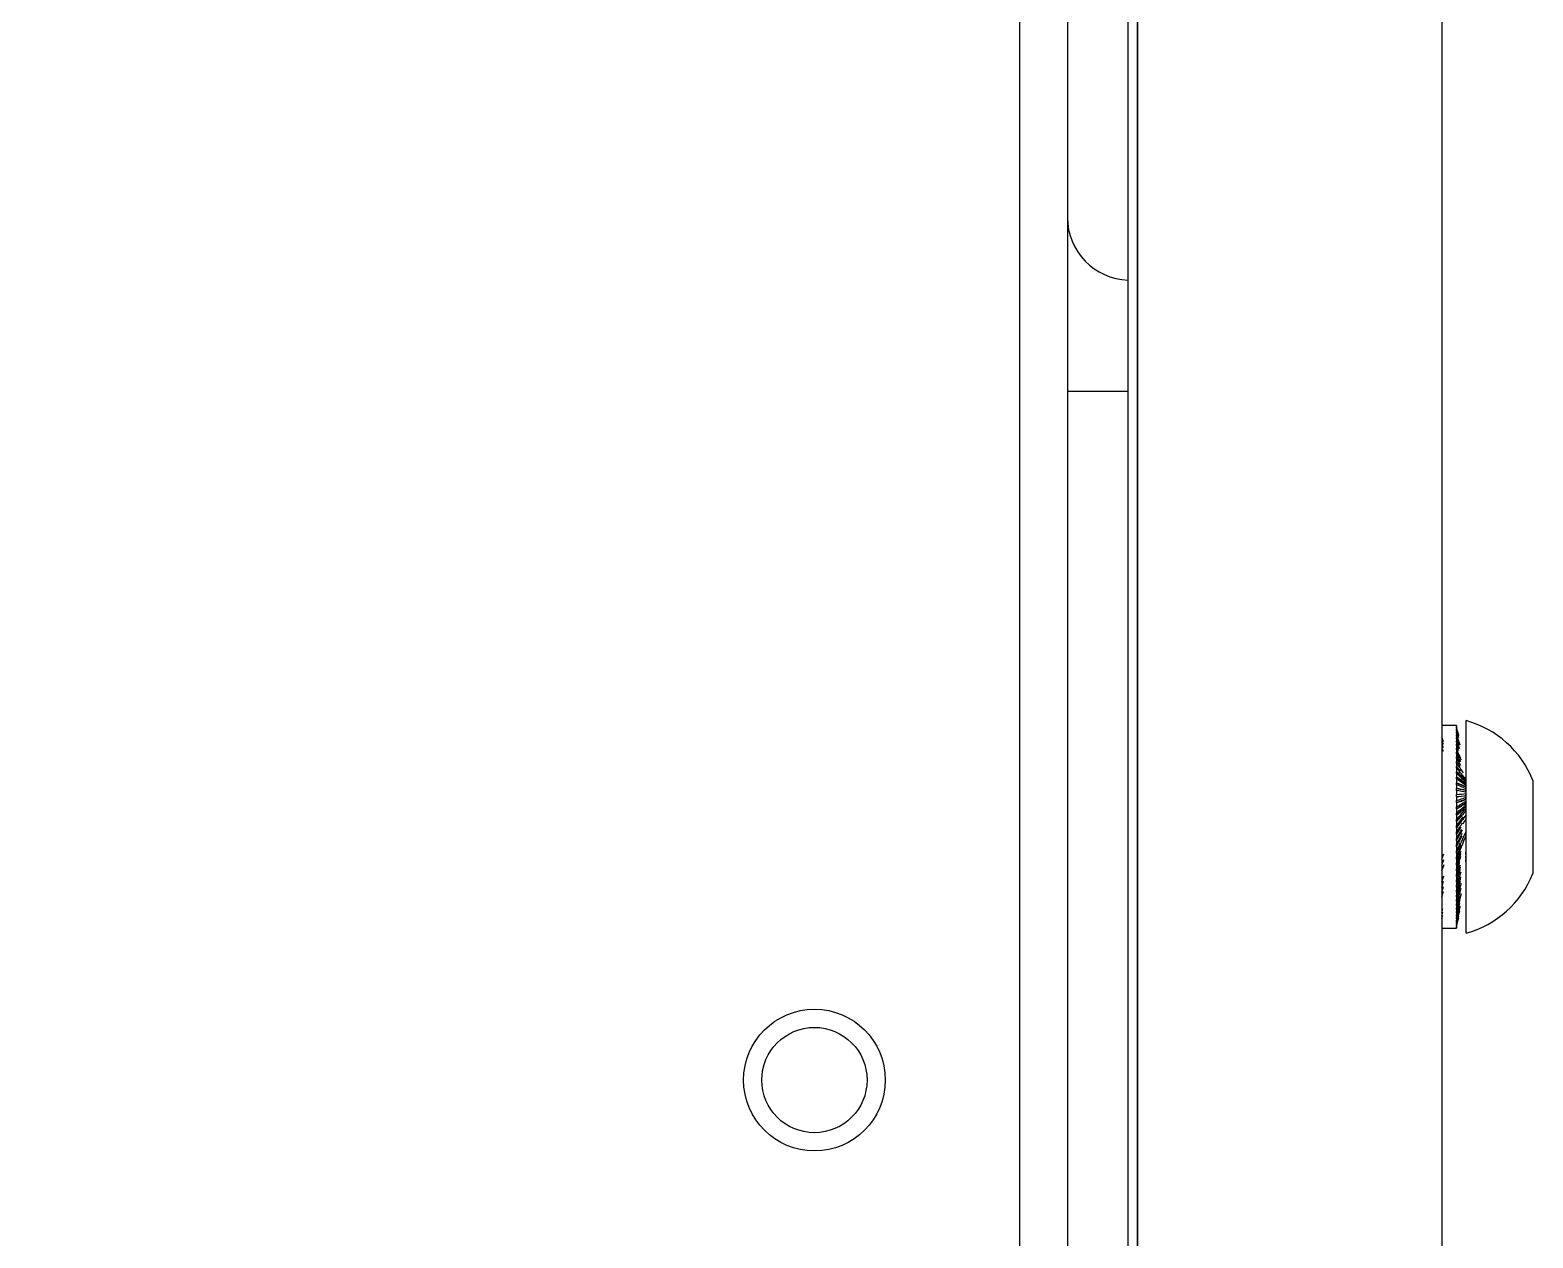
# Model space of a CAD drawing. Header units: millimetres. Extents: x -18178 to 96133, y -22425 to 61598.
# Drawn here: x 42390.3 to 42464.5, y 50101.3 to 50161 of the extents above; entities that cross this region are included whole.
import ezdxf

# ---------------------------------------------------------------- set-up
doc = ezdxf.new("R2010")
doc.units = ezdxf.units.MM
for name, color, linetype in [('10H46910P0610B', 7, 'Continuous'), ('10H46911P06B', 7, 'Continuous'), ('CH0500FE', 7, 'Continuous'), ('EAE-UPS PANEL-VERTV.', 7, 'Continuous'), ('MA1116FE', 7, 'Continuous'), ('MA1146FE', 7, 'Continuous'), ('NEW_MA0015ST', 7, 'Continuous'), ('RG0902FE', 7, 'Continuous')]:
    doc.layers.add(name, color=color, linetype=linetype)
doc.layers.add('E-ELEC-EQPM', color=7, linetype='Continuous', lineweight=35)

# ---------------------------------------------------------------- blocks, each defined once
blk = doc.blocks.new('A$Ccc32f15b')
at = {"layer": '10H46910P0610B', "color": 7, "linetype": 'Continuous'}
for p, q in [((158.455, 45.225), (158.5118, 45.225)), ((158.5118, 45.225), (158.5132, 45.225)), ((158.5132, 45.225), (158.6268, 45.225)), ((158.6268, 45.225), (158.6282, 45.225)), ((158.6282, 45.225), (158.685, 45.225)), ((158.8325, 45.06), (158.3075, 45.06)), ((158.42, 45.0001), (158.42, 45)), ((158.4507, 45.0001), (158.4507, 45)), ((158.6893, 45.0001), (158.6893, 45)), ((158.72, 45), (158.72, 45.0001))]:
    blk.add_line(p, q, dxfattribs=at)
for centre, start, end in [((158.5484, 44.9931), 111.9331, 164.4773), ((158.5916, 44.9931), 15.5227, 68.0669)]:
    blk.add_arc(centre, 0.25, start, end, dxfattribs=at)
at = {"layer": '10H46911P06B', "color": 7, "linetype": 'Continuous'}
for p, q in [((158.32, 45.0363), (158.3203, 45.0363)), ((158.32, 45.0363), (158.32, 45.0358)), ((158.32, 45.0358), (158.32, 45.0006)), ((158.3203, 45.0363), (158.3203, 45.0358)), ((158.3203, 45.0358), (158.3207, 45.0359)), ((158.3207, 45.0358), (158.3203, 45.0358)), ((158.3207, 45.0363), (158.3216, 45.0363)), ((158.3207, 45.0363), (158.3207, 45.0358)), ((158.3216, 45.0363), (158.3216, 45.0358)), ((158.3216, 45.0358), (158.3223, 45.036)), ((158.3223, 45.0358), (158.3216, 45.0358)), ((158.3223, 45.0363), (158.3239, 45.0363)), ((158.3223, 45.0363), (158.3223, 45.0358)), ((158.3239, 45.0363), (158.3239, 45.0358)), ((158.3239, 45.0358), (158.3249, 45.0361)), ((158.3249, 45.0358), (158.3239, 45.0358)), ((158.3249, 45.0363), (158.3271, 45.0363)), ((158.3249, 45.0363), (158.3249, 45.0358)), ((158.3271, 45.0363), (158.3271, 45.0358)), ((158.3271, 45.0358), (158.3285, 45.0362)), ((158.3285, 45.0358), (158.3271, 45.0358)), ((158.3285, 45.0363), (158.3314, 45.0363)), ((158.3285, 45.0363), (158.3285, 45.0358)), ((158.3314, 45.0358), (158.333, 45.0363)), ((158.3314, 45.0363), (158.3314, 45.0358)), ((158.333, 45.0358), (158.3314, 45.0358)), ((158.333, 45.0363), (158.3365, 45.0363)), ((158.333, 45.0363), (158.333, 45.0358)), ((158.3365, 45.0358), (158.3459, 45.0388)), ((158.3365, 45.0363), (158.3365, 45.0358)), ((158.3384, 45.0358), (158.3365, 45.0358)), ((158.3384, 45.0363), (158.3426, 45.0363)), ((158.3384, 45.0363), (158.3384, 45.0358)), ((158.3426, 45.0358), (158.367, 45.044)), ((158.3426, 45.0363), (158.3426, 45.0358)), ((158.3448, 45.0358), (158.3426, 45.0358)), ((158.3448, 45.0363), (158.3495, 45.0363)), ((158.3448, 45.0363), (158.3448, 45.0358)), ((158.3495, 45.0363), (158.3495, 45.0358)), ((158.3521, 45.0358), (158.3495, 45.0358)), ((158.3521, 45.0363), (158.3574, 45.0363)), ((158.3521, 45.0363), (158.3521, 45.0358)), ((158.3574, 45.0363), (158.3574, 45.0358)), ((158.3602, 45.0358), (158.3574, 45.0358)), ((158.3602, 45.0363), (158.366, 45.0363)), ((158.3602, 45.0363), (158.3602, 45.0358)), ((158.366, 45.0363), (158.366, 45.0358)), ((158.3691, 45.0358), (158.366, 45.0358)), ((158.3691, 45.0363), (158.3755, 45.0363)), ((158.3691, 45.0363), (158.3691, 45.0358)), ((158.3755, 45.0363), (158.3755, 45.0358)), ((158.3789, 45.0358), (158.3755, 45.0358)), ((158.3789, 45.0363), (158.3858, 45.0363)), ((158.3789, 45.0363), (158.3789, 45.0358)), ((158.3858, 45.0363), (158.3858, 45.0358)), ((158.3894, 45.0358), (158.3858, 45.0358)), ((158.3894, 45.0363), (158.3967, 45.0363)), ((158.3894, 45.0363), (158.3894, 45.0358)), ((158.3967, 45.0363), (158.3967, 45.0358)), ((158.4006, 45.0358), (158.3967, 45.0358)), ((158.4006, 45.0363), (158.4084, 45.0363)), ((158.4006, 45.0363), (158.4006, 45.0358)), ((158.4084, 45.0363), (158.4084, 45.0358)), ((158.4125, 45.0358), (158.4084, 45.0358)), ((158.4125, 45.0363), (158.4207, 45.0363)), ((158.4125, 45.0363), (158.4125, 45.0358)), ((158.4207, 45.0363), (158.4207, 45.0358)), ((158.425, 45.0358), (158.4207, 45.0358)), ((158.425, 45.0363), (158.4336, 45.0363)), ((158.425, 45.0363), (158.425, 45.0358)), ((158.4336, 45.0358), (158.4563, 45.0596)), ((158.4336, 45.0363), (158.4336, 45.0358)), ((158.438, 45.0358), (158.4336, 45.0358)), ((158.438, 45.0363), (158.447, 45.0363)), ((158.438, 45.0363), (158.438, 45.0358)), ((158.447, 45.0358), (158.4636, 45.0596)), ((158.447, 45.0363), (158.447, 45.0358)), ((158.4516, 45.0358), (158.447, 45.0358)), ((158.4516, 45.0363), (158.4609, 45.0363)), ((158.4516, 45.0363), (158.4516, 45.0358)), ((158.4609, 45.0358), (158.4713, 45.0596)), ((158.4609, 45.0363), (158.4609, 45.0358)), ((158.4657, 45.0358), (158.4609, 45.0358)), ((158.4657, 45.0363), (158.4752, 45.0363)), ((158.4657, 45.0363), (158.4657, 45.0358)), ((158.476, 45.0596), (158.4713, 45.0596)), ((158.4752, 45.0358), (158.4794, 45.0596)), ((158.4752, 45.0363), (158.4752, 45.0358)), ((158.4802, 45.0358), (158.4752, 45.0358)), ((158.4843, 45.0596), (158.4794, 45.0596)), ((158.4802, 45.0363), (158.49, 45.0363)), ((158.4802, 45.0363), (158.4802, 45.0358)), ((158.4929, 45.0596), (158.4879, 45.0596)), ((158.49, 45.0363), (158.49, 45.0358)), ((158.495, 45.0358), (158.49, 45.0358)), ((158.495, 45.0358), (158.4929, 45.0596)), ((158.495, 45.0363), (158.505, 45.0363)), ((158.495, 45.0363), (158.495, 45.0358)), ((158.5019, 45.0596), (158.4967, 45.0596)), ((158.505, 45.0363), (158.505, 45.0358)), ((158.5101, 45.0358), (158.505, 45.0358)), ((158.5101, 45.0363), (158.5203, 45.0363)), ((158.5101, 45.0363), (158.5101, 45.0358)), ((158.5203, 45.0363), (158.5203, 45.0358)), ((158.5255, 45.0358), (158.5203, 45.0358)), ((158.5255, 45.0363), (158.5358, 45.0363)), ((158.5255, 45.0363), (158.5255, 45.0358)), ((158.5358, 45.0363), (158.5358, 45.0358)), ((158.541, 45.0358), (158.5358, 45.0358)), ((158.541, 45.0363), (158.5514, 45.0363)), ((158.541, 45.0363), (158.541, 45.0358)), ((158.5514, 45.0363), (158.5514, 45.0358)), ((158.5567, 45.0358), (158.5514, 45.0358)), ((158.5567, 45.0363), (158.5671, 45.0363)), ((158.5567, 45.0363), (158.5567, 45.0358)), ((158.5671, 45.0363), (158.5671, 45.0358)), ((158.5724, 45.0358), (158.5671, 45.0358)), ((158.5724, 45.0363), (158.5828, 45.0363)), ((158.5724, 45.0363), (158.5724, 45.0358)), ((158.5828, 45.0363), (158.5828, 45.0358)), ((158.588, 45.0358), (158.5828, 45.0358)), ((158.588, 45.0363), (158.5984, 45.0363)), ((158.588, 45.0363), (158.588, 45.0358)), ((158.5984, 45.0363), (158.5984, 45.0358)), ((158.6037, 45.0358), (158.5984, 45.0358)), ((158.6037, 45.0363), (158.614, 45.0363)), ((158.6037, 45.0363), (158.6037, 45.0358)), ((158.614, 45.0363), (158.614, 45.0358)), ((158.6192, 45.0358), (158.614, 45.0358)), ((158.6192, 45.0363), (158.6293, 45.0363)), ((158.6192, 45.0363), (158.6192, 45.0358)), ((158.6293, 45.0363), (158.6293, 45.0358)), ((158.6345, 45.0358), (158.6293, 45.0358)), ((158.6381, 45.0596), (158.6328, 45.0596)), ((158.6345, 45.0363), (158.6445, 45.0363)), ((158.6345, 45.0363), (158.6345, 45.0358)), ((158.6471, 45.0596), (158.6419, 45.0596)), ((158.6445, 45.0363), (158.6445, 45.0358)), ((158.6495, 45.0358), (158.6445, 45.0358)), ((158.6495, 45.0363), (158.6593, 45.0363)), ((158.6495, 45.0363), (158.6495, 45.0358)), ((158.6557, 45.0596), (158.6508, 45.0596)), ((158.6593, 45.0363), (158.6593, 45.0358)), ((158.6642, 45.0358), (158.6593, 45.0358)), ((158.6642, 45.0363), (158.6738, 45.0363)), ((158.6642, 45.0363), (158.6642, 45.0358)), ((158.6738, 45.0363), (158.6738, 45.0358)), ((158.6786, 45.0358), (158.6738, 45.0358)), ((158.6786, 45.0363), (158.6879, 45.0363)), ((158.6786, 45.0363), (158.6786, 45.0358)), ((158.6879, 45.0363), (158.6879, 45.0358)), ((158.6925, 45.0358), (158.6879, 45.0358)), ((158.6925, 45.0363), (158.7015, 45.0363)), ((158.6925, 45.0363), (158.6925, 45.0358)), ((158.7015, 45.0363), (158.7015, 45.0358)), ((158.7059, 45.0358), (158.7015, 45.0358)), ((158.7059, 45.0363), (158.7146, 45.0363)), ((158.7059, 45.0363), (158.7059, 45.0358)), ((158.7146, 45.0363), (158.7146, 45.0358)), ((158.7188, 45.0358), (158.7146, 45.0358)), ((158.7188, 45.0363), (158.7271, 45.0363)), ((158.7188, 45.0363), (158.7188, 45.0358)), ((158.7271, 45.0363), (158.7271, 45.0358)), ((158.7312, 45.0358), (158.7271, 45.0358)), ((158.7312, 45.0363), (158.739, 45.0363)), ((158.7312, 45.0363), (158.7312, 45.0358)), ((158.739, 45.0363), (158.739, 45.0358)), ((158.7429, 45.0358), (158.739, 45.0358)), ((158.7429, 45.0363), (158.7502, 45.0363)), ((158.7429, 45.0363), (158.7429, 45.0358)), ((158.7502, 45.0363), (158.7502, 45.0358)), ((158.7539, 45.0358), (158.7502, 45.0358)), ((158.7539, 45.0363), (158.7607, 45.0363)), ((158.7539, 45.0363), (158.7539, 45.0358)), ((158.7607, 45.0363), (158.7607, 45.0358)), ((158.7641, 45.0358), (158.7607, 45.0358)), ((158.7641, 45.0363), (158.7705, 45.0363)), ((158.7641, 45.0363), (158.7641, 45.0358)), ((158.7705, 45.0363), (158.7705, 45.0358)), ((158.7736, 45.0358), (158.7705, 45.0358)), ((158.7736, 45.0363), (158.7795, 45.0363)), ((158.7736, 45.0363), (158.7736, 45.0358)), ((158.7795, 45.0363), (158.7795, 45.0358)), ((158.7823, 45.0358), (158.7795, 45.0358)), ((158.7823, 45.0363), (158.7877, 45.0363)), ((158.7823, 45.0363), (158.7823, 45.0358)), ((158.7877, 45.0363), (158.7877, 45.0358)), ((158.7902, 45.0358), (158.7877, 45.0358)), ((158.7902, 45.0363), (158.7949, 45.0363)), ((158.7902, 45.0363), (158.7902, 45.0358)), ((158.7949, 45.0363), (158.7949, 45.0358)), ((158.7972, 45.0358), (158.7949, 45.0358)), ((158.7972, 45.0363), (158.8014, 45.0363)), ((158.7972, 45.0363), (158.7972, 45.0358)), ((158.8014, 45.0363), (158.8014, 45.0358)), ((158.8033, 45.0358), (158.8014, 45.0358)), ((158.8033, 45.0363), (158.8068, 45.0363)), ((158.8033, 45.0363), (158.8033, 45.0358)), ((158.8068, 45.0363), (158.8068, 45.0358)), ((158.8085, 45.0358), (158.8068, 45.0358)), ((158.8085, 45.0363), (158.8114, 45.0363)), ((158.8085, 45.0363), (158.8085, 45.0358)), ((158.8114, 45.0363), (158.8114, 45.0358)), ((158.8127, 45.0358), (158.8114, 45.0358)), ((158.8127, 45.0363), (158.815, 45.0363)), ((158.8127, 45.0363), (158.8127, 45.0358)), ((158.815, 45.0363), (158.815, 45.0358)), ((158.816, 45.0358), (158.815, 45.0358)), ((158.816, 45.0363), (158.8177, 45.0363)), ((158.816, 45.0363), (158.816, 45.0358)), ((158.8177, 45.0363), (158.8177, 45.0358)), ((158.8183, 45.0358), (158.8177, 45.0358)), ((158.8183, 45.0363), (158.8193, 45.0363)), ((158.8183, 45.0363), (158.8183, 45.0358)), ((158.8193, 45.0363), (158.8193, 45.0358)), ((158.8197, 45.0358), (158.8193, 45.0358)), ((158.8197, 45.0363), (158.82, 45.0363)), ((158.8197, 45.0363), (158.8197, 45.0358)), ((158.82, 45.0363), (158.82, 45.0358)), ((158.82, 45.0363), (158.82, 45.0358)), ((158.82, 45.0358), (158.82, 45.0358)), ((158.82, 45.0006), (158.82, 45.0358)), ((158.32, 45.0006), (158.32, 45.0001)), ((158.32, 45.0006), (158.32, 45.0006)), ((158.32, 45.0001), (158.3203, 45.0001)), ((158.3203, 45.0006), (158.3203, 45.0001)), ((158.3207, 45.0006), (158.3203, 45.0006)), ((158.3207, 45.0006), (158.3207, 45.0001)), ((158.3207, 45.0001), (158.3216, 45.0001)), ((158.3216, 45.0006), (158.3216, 45.0001)), ((158.3223, 45.0006), (158.3216, 45.0006)), ((158.3223, 45.0006), (158.3223, 45.0001)), ((158.3223, 45.0001), (158.3239, 45.0001)), ((158.3239, 45.0006), (158.3239, 45.0001)), ((158.3249, 45.0006), (158.3239, 45.0006)), ((158.3249, 45.0006), (158.3249, 45.0001)), ((158.3249, 45.0001), (158.3271, 45.0001)), ((158.3271, 45.0006), (158.3271, 45.0001)), ((158.3285, 45.0006), (158.3271, 45.0006)), ((158.3285, 45.0006), (158.3285, 45.0001)), ((158.3285, 45.0001), (158.3314, 45.0001)), ((158.3314, 45.0006), (158.3314, 45.0001)), ((158.333, 45.0006), (158.3314, 45.0006)), ((158.333, 45.0006), (158.333, 45.0001)), ((158.333, 45.0001), (158.3365, 45.0001)), ((158.3365, 45.0006), (158.3365, 45.0001)), ((158.3384, 45.0006), (158.3365, 45.0006)), ((158.3384, 45.0006), (158.3384, 45.0001)), ((158.3384, 45.0001), (158.3426, 45.0001)), ((158.3426, 45.0006), (158.3426, 45.0001)), ((158.3448, 45.0006), (158.3426, 45.0006)), ((158.3448, 45.0006), (158.3448, 45.0001)), ((158.3448, 45.0001), (158.3495, 45.0001)), ((158.3495, 45.0001), (158.3587, 45.0034)), ((158.3495, 45.0006), (158.3495, 45.0001)), ((158.3521, 45.0006), (158.3495, 45.0006)), ((158.3521, 45.0006), (158.3521, 45.0001)), ((158.3521, 45.0001), (158.3574, 45.0001)), ((158.3574, 45.0001), (158.3659, 45.0034)), ((158.3574, 45.0006), (158.3574, 45.0001)), ((158.3602, 45.0006), (158.3574, 45.0006)), ((158.3602, 45.0006), (158.3602, 45.0001)), ((158.3602, 45.0001), (158.366, 45.0001)), ((158.366, 45.0001), (158.3738, 45.0034)), ((158.366, 45.0006), (158.366, 45.0001)), ((158.3691, 45.0006), (158.366, 45.0006)), ((158.3691, 45.0006), (158.3691, 45.0001)), ((158.3691, 45.0001), (158.3755, 45.0001)), ((158.3755, 45.0001), (158.3826, 45.0034)), ((158.3755, 45.0006), (158.3755, 45.0001)), ((158.3789, 45.0006), (158.3755, 45.0006)), ((158.3789, 45.0006), (158.3789, 45.0001)), ((158.3789, 45.0001), (158.3858, 45.0001)), ((158.3858, 45.0006), (158.3858, 45.0001)), ((158.3894, 45.0006), (158.3858, 45.0006)), ((158.3894, 45.0006), (158.3894, 45.0001)), ((158.3894, 45.0001), (158.3967, 45.0001)), ((158.3967, 45.0006), (158.3967, 45.0001)), ((158.4006, 45.0006), (158.3967, 45.0006)), ((158.4006, 45.0006), (158.4006, 45.0001)), ((158.4006, 45.0001), (158.4084, 45.0001)), ((158.4084, 45.0006), (158.4084, 45.0001)), ((158.4125, 45.0006), (158.4084, 45.0006)), ((158.4125, 45.0006), (158.4125, 45.0001)), ((158.4125, 45.0001), (158.4207, 45.0001)), ((158.4207, 45.0006), (158.4207, 45.0001)), ((158.425, 45.0006), (158.4207, 45.0006)), ((158.425, 45.0006), (158.425, 45.0001)), ((158.425, 45.0001), (158.4336, 45.0001)), ((158.4336, 45.0006), (158.4336, 45.0001)), ((158.438, 45.0006), (158.4336, 45.0006)), ((158.438, 45.0006), (158.438, 45.0001)), ((158.438, 45.0001), (158.447, 45.0001)), ((158.447, 45.0006), (158.447, 45.0001)), ((158.4516, 45.0006), (158.447, 45.0006)), ((158.4516, 45.0006), (158.4516, 45.0001)), ((158.4516, 45.0001), (158.4609, 45.0001)), ((158.4609, 45.0006), (158.4609, 45.0001)), ((158.4657, 45.0006), (158.4609, 45.0006)), ((158.4657, 45.0006), (158.4657, 45.0001)), ((158.4657, 45.0001), (158.4752, 45.0001)), ((158.4752, 45.0006), (158.4752, 45.0001)), ((158.4802, 45.0006), (158.4752, 45.0006)), ((158.4802, 45.0006), (158.4802, 45.0001)), ((158.4802, 45.0001), (158.49, 45.0001)), ((158.49, 45.0006), (158.49, 45.0001)), ((158.495, 45.0006), (158.49, 45.0006)), ((158.495, 45.0006), (158.495, 45.0001)), ((158.495, 45.0001), (158.505, 45.0001)), ((158.505, 45.0006), (158.505, 45.0001)), ((158.5101, 45.0006), (158.505, 45.0006)), ((158.5101, 45.0006), (158.5101, 45.0001)), ((158.5101, 45.0001), (158.5203, 45.0001)), ((158.5203, 45.0006), (158.5203, 45.0001)), ((158.5255, 45.0006), (158.5203, 45.0006)), ((158.5255, 45.0006), (158.5255, 45.0001)), ((158.5255, 45.0001), (158.5358, 45.0001)), ((158.5358, 45.0006), (158.5358, 45.0001)), ((158.541, 45.0006), (158.5358, 45.0006)), ((158.541, 45.0006), (158.541, 45.0001)), ((158.541, 45.0001), (158.5514, 45.0001)), ((158.5514, 45.0006), (158.5514, 45.0001)), ((158.5567, 45.0006), (158.5514, 45.0006)), ((158.5567, 45.0006), (158.5567, 45.0001)), ((158.5567, 45.0001), (158.5671, 45.0001)), ((158.5671, 45.0006), (158.5671, 45.0001)), ((158.5724, 45.0006), (158.5671, 45.0006)), ((158.5724, 45.0006), (158.5724, 45.0001)), ((158.5724, 45.0001), (158.5828, 45.0001)), ((158.5828, 45.0006), (158.5828, 45.0001)), ((158.588, 45.0006), (158.5828, 45.0006)), ((158.588, 45.0006), (158.588, 45.0001)), ((158.588, 45.0001), (158.5984, 45.0001)), ((158.5984, 45.0006), (158.5984, 45.0001)), ((158.6037, 45.0006), (158.5984, 45.0006)), ((158.6037, 45.0006), (158.6037, 45.0001)), ((158.6037, 45.0001), (158.614, 45.0001)), ((158.614, 45.0006), (158.614, 45.0001)), ((158.6192, 45.0006), (158.614, 45.0006)), ((158.6192, 45.0006), (158.6192, 45.0001)), ((158.6192, 45.0001), (158.6293, 45.0001)), ((158.6293, 45.0006), (158.6293, 45.0001)), ((158.6345, 45.0006), (158.6293, 45.0006)), ((158.6345, 45.0006), (158.6345, 45.0001)), ((158.6345, 45.0001), (158.6445, 45.0001)), ((158.6495, 45.0001), (158.6367, 45.0052)), ((158.6445, 45.0006), (158.6445, 45.0001)), ((158.6495, 45.0006), (158.6445, 45.0006)), ((158.6495, 45.0006), (158.6495, 45.0001)), ((158.6495, 45.0001), (158.6593, 45.0001)), ((158.6642, 45.0001), (158.6505, 45.0052)), ((158.6593, 45.0006), (158.6593, 45.0001)), ((158.6642, 45.0006), (158.6593, 45.0006)), ((158.6786, 45.0001), (158.6624, 45.0057)), ((158.6642, 45.0006), (158.6642, 45.0001)), ((158.6642, 45.0001), (158.6738, 45.0001)), ((158.6738, 45.0006), (158.6738, 45.0001)), ((158.6786, 45.0006), (158.6738, 45.0006)), ((158.6786, 45.0006), (158.6786, 45.0001)), ((158.6786, 45.0001), (158.6879, 45.0001)), ((158.6879, 45.0006), (158.6879, 45.0001)), ((158.6925, 45.0006), (158.6879, 45.0006)), ((158.7059, 45.0001), (158.6909, 45.0047)), ((158.6925, 45.0006), (158.6925, 45.0001)), ((158.6925, 45.0001), (158.7015, 45.0001)), ((158.7015, 45.0006), (158.7015, 45.0001)), ((158.7059, 45.0006), (158.7015, 45.0006)), ((158.7188, 45.0001), (158.7043, 45.0044)), ((158.7059, 45.0006), (158.7059, 45.0001)), ((158.7059, 45.0001), (158.7146, 45.0001)), ((158.7146, 45.0006), (158.7146, 45.0001)), ((158.7188, 45.0006), (158.7146, 45.0006)), ((158.7312, 45.0001), (158.7171, 45.0041)), ((158.7188, 45.0006), (158.7188, 45.0001)), ((158.7188, 45.0001), (158.7271, 45.0001)), ((158.7271, 45.0006), (158.7271, 45.0001)), ((158.7312, 45.0006), (158.7271, 45.0006)), ((158.7429, 45.0001), (158.7295, 45.0038)), ((158.7312, 45.0006), (158.7312, 45.0001)), ((158.7312, 45.0001), (158.739, 45.0001)), ((158.739, 45.0006), (158.739, 45.0001)), ((158.7429, 45.0006), (158.739, 45.0006)), ((158.7429, 45.0006), (158.7429, 45.0001)), ((158.7429, 45.0001), (158.7502, 45.0001)), ((158.7502, 45.0006), (158.7502, 45.0001)), ((158.7539, 45.0006), (158.7502, 45.0006)), ((158.7539, 45.0006), (158.7539, 45.0001)), ((158.7539, 45.0001), (158.7607, 45.0001)), ((158.7607, 45.0006), (158.7607, 45.0001)), ((158.7641, 45.0006), (158.7607, 45.0006)), ((158.7641, 45.0006), (158.7641, 45.0001)), ((158.7641, 45.0001), (158.7705, 45.0001)), ((158.7705, 45.0006), (158.7705, 45.0001)), ((158.7736, 45.0006), (158.7705, 45.0006)), ((158.7823, 45.0001), (158.7721, 45.0026)), ((158.7736, 45.0006), (158.7736, 45.0001)), ((158.7736, 45.0001), (158.7795, 45.0001)), ((158.7795, 45.0006), (158.7795, 45.0001)), ((158.7823, 45.0006), (158.7795, 45.0006)), ((158.7902, 45.0001), (158.7809, 45.0024)), ((158.7823, 45.0006), (158.7823, 45.0001)), ((158.7823, 45.0001), (158.7877, 45.0001)), ((158.7877, 45.0006), (158.7877, 45.0001)), ((158.7902, 45.0006), (158.7877, 45.0006)), ((158.7972, 45.0001), (158.7889, 45.0021)), ((158.7902, 45.0006), (158.7902, 45.0001)), ((158.7902, 45.0001), (158.7949, 45.0001)), ((158.7949, 45.0006), (158.7949, 45.0001)), ((158.7972, 45.0006), (158.7949, 45.0006)), ((158.7972, 45.0006), (158.7972, 45.0001)), ((158.7972, 45.0001), (158.8014, 45.0001)), ((158.8014, 45.0006), (158.8014, 45.0001)), ((158.8033, 45.0006), (158.8014, 45.0006)), ((158.8033, 45.0006), (158.8033, 45.0001)), ((158.8033, 45.0001), (158.8068, 45.0001)), ((158.8068, 45.0006), (158.8068, 45.0001)), ((158.8085, 45.0006), (158.8068, 45.0006)), ((158.8085, 45.0006), (158.8085, 45.0001)), ((158.8085, 45.0001), (158.8114, 45.0001)), ((158.8114, 45.0006), (158.8114, 45.0001)), ((158.8127, 45.0006), (158.8114, 45.0006)), ((158.8127, 45.0006), (158.8127, 45.0001)), ((158.8127, 45.0001), (158.815, 45.0001)), ((158.815, 45.0006), (158.815, 45.0001)), ((158.816, 45.0006), (158.815, 45.0006)), ((158.816, 45.0006), (158.816, 45.0001)), ((158.816, 45.0001), (158.8177, 45.0001)), ((158.8177, 45.0006), (158.8177, 45.0001)), ((158.8183, 45.0006), (158.8177, 45.0006)), ((158.8183, 45.0006), (158.8183, 45.0001)), ((158.8183, 45.0001), (158.8193, 45.0001)), ((158.8193, 45.0006), (158.8193, 45.0001)), ((158.8197, 45.0006), (158.8193, 45.0006)), ((158.8197, 45.0006), (158.8197, 45.0001)), ((158.8197, 45.0001), (158.82, 45.0001)), ((158.82, 45.0006), (158.82, 45.0001)), ((158.82, 45.0006), (158.82, 45.0001)), ((158.82, 45.0006), (158.82, 45.0006))]:
    blk.add_line(p, q, dxfattribs=at)
for centre, radius, start, end in [((159.2517, 41.8429), 3.3254, 105.9935, 106.2012), ((159.3827, 41.4167), 3.771, 106.0036, 106.2906), ((159.2244, 42.0664), 3.1025, 106.5553, 106.8097), ((159.3515, 41.6694), 3.519, 106.6052, 106.902), ((159.1952, 42.302), 2.8676, 107.3159, 107.5319), ((159.3182, 41.9358), 3.2533, 107.3194, 107.6276), ((159.1643, 42.546), 2.6243, 108.1293, 108.3877), ((159.1321, 42.7945), 2.3767, 109.0942, 109.4029), ((159.2459, 42.4928), 2.6984, 109.0853, 109.507), ((159.0989, 43.0438), 2.1288, 110.0454, 110.6109), ((159.2076, 42.7747), 2.418, 110.3342, 110.7203), ((159.065, 43.2897), 1.8845, 111.4179, 112.056), ((159.1685, 43.0528), 2.1419, 111.688, 112.1713), ((159.0309, 43.5285), 1.6479, 113.4984, 113.7973), ((159.1291, 43.3229), 1.8744, 113.52, 113.9192), ((158.9974, 43.7564), 1.4229, 115.5587, 115.9144), ((159.0903, 43.5806), 1.6203, 115.0279, 116.0438), ((158.9652, 43.9698), 1.2137, 117.739, 118.517), ((159.053, 43.8219), 1.3839, 117.7312, 118.6545), ((158.9359, 44.1653), 1.0243, 120.8663, 121.7568), ((159.019, 44.043), 1.1701, 120.9038, 121.9025), ((158.9115, 44.3398), 0.8592, 124.8277, 125.8446), ((158.9907, 44.2403), 0.9839, 124.2794, 125.9978), ((158.8962, 44.4907), 0.7237, 129.9264, 131.0705), ((158.973, 44.4109), 0.8316, 128.6748, 131.2284), ((158.898, 44.6154), 0.6268, 134.8061, 137.8148), ((158.9754, 44.5519), 0.7235, 135.3799, 137.9707), ((158.9371, 44.7121), 0.5877, 143.6837, 146.513), ((159.0216, 44.6612), 0.6823, 144.2271, 146.6539), ((159.0814, 44.7791), 0.6717, 155.2734, 157.4891), ((159.1914, 44.7371), 0.785, 155.7023, 157.5944), ((159.8052, 44.8156), 1.3481, 169.5503, 170.5771), ((160.0426, 44.7783), 1.5836, 169.7503, 170.6241), ((155.8934, 44.8208), 2.6055, 4.7442, 5.2695), ((155.4422, 44.7842), 3.0632, 4.7203, 5.1671), ((157.7767, 44.7947), 0.7673, 18.3513, 20.2342), ((157.6569, 44.7547), 0.8985, 18.2632, 19.8689), ((164.0097, 46.9499), 5.8232, 198.94218, 199.18992), ((158.005, 44.7378), 0.5955, 30.088, 32.7716), ((157.9252, 44.6903), 0.6929, 29.9564, 32.2548), ((162.3592, 47.3652), 4.4859, 210.9281, 211.2831), ((158.0685, 44.6508), 0.6057, 39.5239, 42.5075), ((161.9677, 47.9991), 4.5303, 220.4558, 220.8525), ((158.082, 44.5352), 0.6865, 46.8713, 49.8609), ((157.9995, 44.592), 0.7004, 39.3711, 41.3675), ((161.9592, 48.8417), 5.1051, 227.8034, 228.2026), ((162.1135, 49.8797), 6.0002, 233.44792, 233.83121), ((158.015, 44.4613), 0.7899, 46.713, 48.0336), ((158.0744, 44.3929), 0.8104, 52.5569, 54.468), ((157.9838, 44.1115), 1.1047, 58.4072, 59.1686), ((158.0056, 44.3003), 0.9289, 52.4016, 53.5955), ((158.0563, 44.226), 0.9664, 56.9874, 58.6197), ((157.9838, 44.1115), 1.1047, 56.839, 57.8968), ((162.3482, 51.0966), 7.1325, 238.04003, 238.18418), ((158.0327, 44.0371), 1.1482, 60.4829, 61.8064), ((157.9555, 43.898), 1.3099, 60.3426, 61.6776), ((163.2315, 55.6172), 11.5368, 246.223, 246.51786), ((158.0063, 43.8293), 1.3513, 63.2784, 64.6117), ((163.5401, 57.3347), 13.2356, 248.03787, 248.31498), ((157.9239, 43.663), 1.5393, 63.1464, 64.2879), ((157.8907, 43.4103), 1.788, 65.4191, 66.4015), ((157.9788, 43.6059), 1.5714, 65.5435, 66.3591), ((157.951, 43.3703), 1.8045, 67.3999, 68.4028), ((157.8572, 43.1439), 2.0515, 67.2825, 68.1339), ((157.9237, 43.1263), 2.0467, 68.9363, 69.8277), ((157.8243, 42.868), 2.3253, 68.825, 69.5681), ((157.8974, 42.8777), 2.2939, 70.2178, 71.0385), ((157.7925, 42.5869), 2.6048, 70.112, 70.6528), ((157.7623, 42.305), 2.8853, 71.192, 71.7928), ((157.8725, 42.6285), 2.5421, 71.2931, 71.8637), ((157.8494, 42.3825), 2.7872, 72.1988, 72.884), ((157.734, 42.0269), 3.1625, 72.1019, 72.6544), ((157.7081, 41.7568), 3.4317, 72.8697, 73.5367), ((157.6846, 41.4991), 3.6888, 73.5172, 74.1154), ((157.8282, 42.1437), 3.0253, 72.9631, 73.3367), ((157.7924, 41.7025), 3.4656, 74.1491, 74.7431), ((157.6458, 41.0368), 4.1502, 74.5153, 75.1631), ((157.6638, 41.2578), 3.9295, 74.0613, 74.5066), ((157.8091, 41.9158), 3.2527, 73.6075, 73.7958), ((157.6309, 40.8394), 4.3472, 74.8894, 75.4755), ((157.7781, 41.507), 3.6608, 74.6008, 75.0029), ((157.7664, 41.3324), 3.835, 74.973, 75.4246), ((157.6103, 40.5278), 4.6584, 75.4285, 76.0406), ((157.619, 40.6688), 4.5175, 75.1917, 75.623), ((157.7574, 41.1816), 3.9856, 75.2739, 75.6009), ((157.6049, 40.4185), 4.7675, 75.6043, 75.9935), ((157.751, 41.0569), 4.1102, 75.5094, 75.7486), ((157.7475, 40.9602), 4.2067, 75.6844, 75.9961), ((157.6039, 40.3014), 4.8845, 75.7858, 76.2356), ((157.6028, 40.3426), 4.8433, 75.7227, 76.0943), ((157.7467, 40.8931), 4.2737, 75.8022, 76.1931), ((166.0734, 74.9059), 30.7453, 256.25777, 256.29698), ((157.6084, 40.2955), 4.8904, 75.7948, 76.1742), ((157.7488, 40.8567), 4.3101, 75.865, 76.1688), ((166.1362, 75.395), 31.2337, 256.39547, 256.41008), ((157.7613, 40.8775), 4.2893, 75.8292, 76.1191), ((157.7537, 40.8515), 4.3153, 75.8739, 76.0876), ((157.7718, 40.9345), 4.2324, 75.7299, 76.0217), ((166.1725, 75.6607), 31.499, 256.46669, 256.47035), ((166.182, 75.6988), 31.5371, 256.47586, 256.47893), ((166.1647, 75.5087), 31.3472, 256.43347, 256.43596), ((166.1207, 75.0934), 30.9325, 256.33875, 256.34066), ((166.0502, 74.4594), 30.2994, 256.18991, 256.19122), ((165.9538, 73.6169), 29.458, 255.98411, 255.98479)]:
    blk.add_arc(centre, radius, start, end, dxfattribs=at)
at = {"layer": 'CH0500FE', "color": 7, "linetype": 'Continuous'}
blk.add_line((134.82, 44.075), (159.82, 44.075), dxfattribs=at)
blk.add_circle((159.195, 43.45), 0.13, dxfattribs=at)
at = {"layer": 'MA1116FE', "color": 7, "linetype": 'Continuous'}
blk.add_line((157.495, 44.225), (157.495, 44.075), dxfattribs=at)
at = {"layer": 'MA1146FE', "color": 7, "linetype": 'Continuous'}
blk.add_arc((157.065, 44.23), 0.155, 270, 358.1514, dxfattribs=at)
at = {"layer": 'NEW_MA0015ST', "color": 7, "linetype": 'Continuous'}
blk.add_line((160.99, 43.9575), (133.65, 43.9575), dxfattribs=at)
blk.add_circle((159.195, 43.45), 0.175, dxfattribs=at)
at = {"layer": 'RG0902FE', "color": 7, "linetype": 'Continuous'}
for p, q in [((132.425, 45), (162.215, 45)), ((161.7901, 44.225), (132.8498, 44.225))]:
    blk.add_line(p, q, dxfattribs=at)
blk = doc.blocks.new('ups-panel')
at = {"layer": 'EAE-UPS PANEL-VERTV.', "xscale": 20, "yscale": 20, "zscale": 20}
blk.add_blockref('A$Ccc32f15b', (5.1, -450.025, 1985.5), dxfattribs=at)

msp = doc.modelspace()

# ---------------------------------------------------------------- linework, layer by layer
at = {"layer": 'E-ELEC-EQPM'}
msp.add_lwpolyline([(41530.00043, 52699.1355), (42445.00043, 52699.1355), (42445.00043, 50045.1355), (41530.00043, 50045.1355)], close=True, dxfattribs=at)

# ---------------------------------------------------------------- block references
at = {"layer": 'EAE-UPS PANEL-VERTV.', "rotation": 270}
msp.add_blockref('ups-panel', (42010.0646, 53298.13576), dxfattribs=at)

doc.saveas('drawing.dxf')
